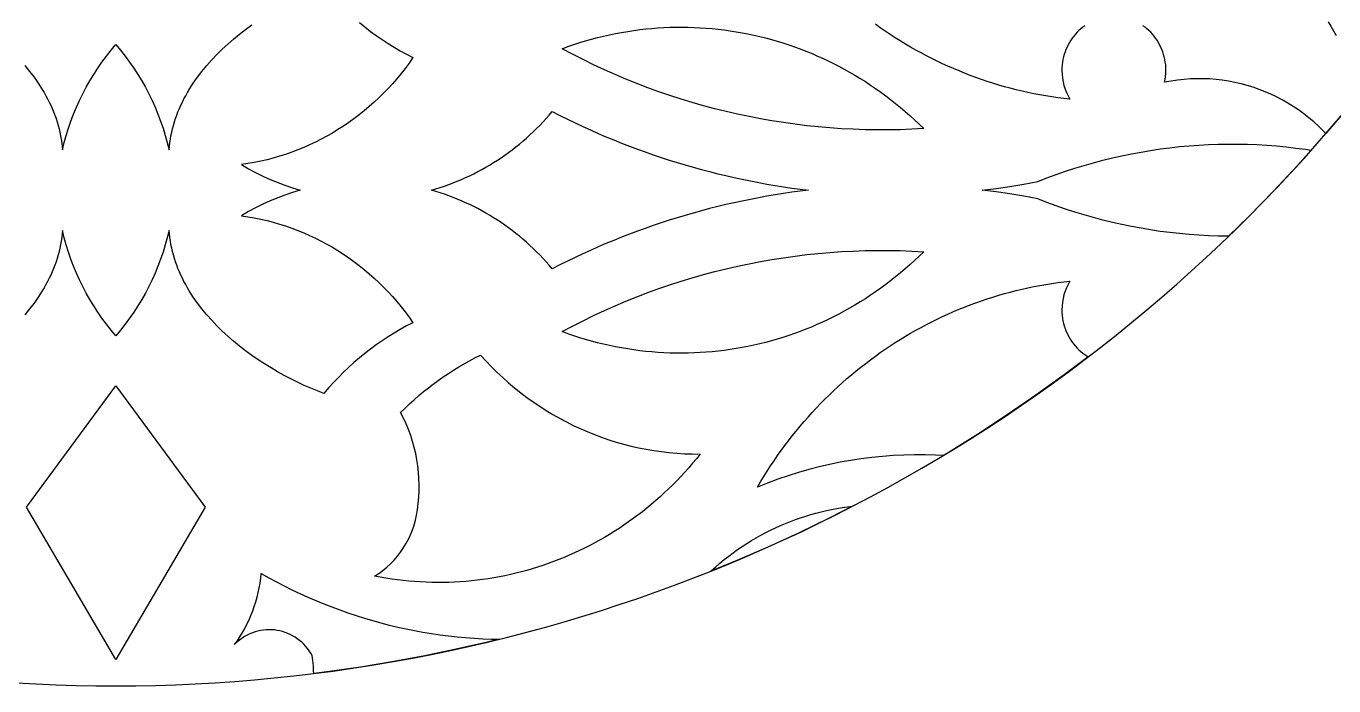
# Model space of a CAD drawing. Extents: x 1908 to 3442, y -299 to 721.
# Drawn here: x 3222.5 to 3283.7, y 142.4 to 173.3 of the extents above; entities that cross this region are included whole.
import ezdxf

# ---------------------------------------------------------------- set-up
doc = ezdxf.new("R2010")
doc.units = 0
doc.layers.add('BITMAP_LAYER', color=18, linetype='CONTINUOUS')

msp = doc.modelspace()

# ---------------------------------------------------------------- linework, layer by layer
at = {"layer": 'BITMAP_LAYER'}
msp.add_lwpolyline([(3226.678, 292.446, 0.414214), (3151.678, 217.446, 0.414214), (3226.678, 142.446, 0.414214), (3301.678, 217.446, 0.414214)], format="xyb", close=True, dxfattribs=at)
for points in [[(3238.075, 173.464), (3238.334, 173.253), (3238.598, 173.048), (3238.867, 172.851), (3239.141, 172.661), (3239.42, 172.478), (3239.703, 172.302), (3239.991, 172.134), (3240.283, 171.973), (3240.579, 171.82), (3240.4, 171.565), (3240.214, 171.315), (3240.023, 171.071), (3239.826, 170.833), (3239.624, 170.6), (3239.416, 170.374), (3239.203, 170.153), (3238.985, 169.939), (3238.762, 169.73), (3238.534, 169.528), (3238.302, 169.333), (3238.065, 169.143), (3237.823, 168.96), (3237.577, 168.784), (3237.327, 168.614), (3237.073, 168.451), (3236.815, 168.294), (3236.553, 168.145), (3236.288, 168.002), (3236.019, 167.867), (3235.746, 167.738), (3235.47, 167.617), (3235.191, 167.503), (3234.909, 167.396), (3234.624, 167.297), (3234.336, 167.205), (3234.046, 167.121), (3233.753, 167.045), (3233.457, 166.976), (3233.16, 166.915), (3232.86, 166.862), (3232.558, 166.817), (3232.886, 166.626), (3233.218, 166.448), (3233.556, 166.281), (3233.898, 166.125), (3234.594, 165.85), (3234.948, 165.73), (3235.305, 165.622), (3234.948, 165.514), (3234.594, 165.394), (3233.898, 165.118), (3233.556, 164.963), (3233.218, 164.796), (3232.886, 164.617), (3232.558, 164.427), (3232.86, 164.382), (3233.16, 164.329), (3233.457, 164.268), (3233.753, 164.199), (3234.046, 164.123), (3234.336, 164.039), (3234.624, 163.947), (3234.909, 163.848), (3235.191, 163.741), (3235.47, 163.627), (3235.746, 163.506), (3236.019, 163.377), (3236.288, 163.242), (3236.553, 163.099), (3236.815, 162.95), (3237.073, 162.793), (3237.327, 162.63), (3237.577, 162.46), (3237.823, 162.284), (3238.065, 162.101), (3238.302, 161.911), (3238.534, 161.716), (3238.762, 161.513), (3238.985, 161.305), (3239.203, 161.091), (3239.416, 160.87), (3239.624, 160.644), (3239.826, 160.411), (3240.023, 160.173), (3240.214, 159.929), (3240.4, 159.679), (3240.579, 159.424), (3240.283, 159.271), (3239.991, 159.11), (3239.703, 158.942), (3239.42, 158.766), (3239.141, 158.583), (3238.867, 158.393), (3238.598, 158.195), (3238.334, 157.991), (3238.075, 157.78), (3237.821, 157.562), (3237.573, 157.337), (3237.33, 157.106), (3237.093, 156.868), (3236.861, 156.624), (3236.636, 156.374), (3236.416, 156.117), (3236.109, 156.234), (3235.799, 156.36), (3235.488, 156.496), (3235.177, 156.641), (3234.865, 156.794), (3234.555, 156.957), (3234.246, 157.128), (3233.94, 157.308), (3233.636, 157.496), (3233.337, 157.692), (3233.042, 157.896), (3232.752, 158.108), (3232.468, 158.328), (3232.191, 158.555), (3231.922, 158.79), (3231.66, 159.032), (3231.407, 159.28), (3231.164, 159.536), (3230.932, 159.798), (3230.71, 160.067), (3230.5, 160.342), (3230.302, 160.623), (3230.118, 160.911), (3230.031, 161.057), (3229.948, 161.204), (3229.868, 161.353), (3229.792, 161.503), (3229.72, 161.654), (3229.652, 161.807), (3229.588, 161.961), (3229.528, 162.117), (3229.472, 162.274), (3229.421, 162.432), (3229.373, 162.591), (3229.331, 162.752), (3229.293, 162.914), (3229.259, 163.077), (3229.231, 163.241), (3229.207, 163.406), (3229.188, 163.573), (3229.174, 163.74), (3229.089, 163.399), (3228.995, 163.061), (3228.89, 162.726), (3228.776, 162.396), (3228.652, 162.07), (3228.518, 161.748), (3228.375, 161.43), (3228.222, 161.118), (3228.061, 160.81), (3227.89, 160.508), (3227.71, 160.211), (3227.521, 159.92), (3227.323, 159.635), (3227.117, 159.356), (3226.902, 159.083), (3226.678, 158.817), (3226.454, 159.083), (3226.239, 159.356), (3226.032, 159.635), (3225.835, 159.92), (3225.646, 160.211), (3225.466, 160.508), (3225.295, 160.81), (3225.133, 161.118), (3224.981, 161.43), (3224.837, 161.748), (3224.704, 162.07), (3224.58, 162.396), (3224.465, 162.726), (3224.361, 163.061), (3224.266, 163.399), (3224.181, 163.74), (3224.168, 163.573), (3224.149, 163.406), (3224.125, 163.241), (3224.096, 163.077), (3224.063, 162.914), (3224.025, 162.752), (3223.982, 162.591), (3223.935, 162.432), (3223.884, 162.274), (3223.828, 162.117), (3223.768, 161.961), (3223.704, 161.807), (3223.635, 161.654), (3223.563, 161.503), (3223.487, 161.353), (3223.408, 161.204), (3223.324, 161.057), (3223.237, 160.911), (3223.053, 160.623), (3222.856, 160.342), (3222.646, 160.067), (3222.424, 159.798)], [(3222.424, 171.446), (3222.646, 171.177), (3222.856, 170.902), (3223.053, 170.621), (3223.237, 170.333), (3223.324, 170.187), (3223.408, 170.04), (3223.487, 169.891), (3223.563, 169.741), (3223.635, 169.59), (3223.704, 169.437), (3223.768, 169.283), (3223.828, 169.127), (3223.884, 168.97), (3223.935, 168.812), (3223.982, 168.653), (3224.025, 168.492), (3224.063, 168.33), (3224.096, 168.167), (3224.125, 168.003), (3224.149, 167.838), (3224.168, 167.671), (3224.181, 167.504), (3224.266, 167.845), (3224.361, 168.183), (3224.465, 168.518), (3224.58, 168.848), (3224.704, 169.174), (3224.837, 169.496), (3224.981, 169.814), (3225.133, 170.126), (3225.295, 170.434), (3225.466, 170.736), (3225.646, 171.033), (3225.835, 171.324), (3226.032, 171.609), (3226.239, 171.888), (3226.454, 172.161), (3226.678, 172.427), (3226.902, 172.161), (3227.117, 171.888), (3227.323, 171.609), (3227.521, 171.324), (3227.71, 171.033), (3227.89, 170.736), (3228.061, 170.434), (3228.222, 170.126), (3228.375, 169.814), (3228.518, 169.496), (3228.652, 169.174), (3228.776, 168.848), (3228.89, 168.518), (3228.995, 168.183), (3229.089, 167.845), (3229.174, 167.504), (3229.188, 167.671), (3229.207, 167.838), (3229.231, 168.003), (3229.259, 168.167), (3229.293, 168.33), (3229.331, 168.492), (3229.373, 168.653), (3229.421, 168.812), (3229.472, 168.97), (3229.528, 169.127), (3229.588, 169.283), (3229.652, 169.437), (3229.72, 169.59), (3229.792, 169.741), (3229.868, 169.891), (3229.948, 170.04), (3230.031, 170.187), (3230.118, 170.333), (3230.302, 170.621), (3230.5, 170.902), (3230.71, 171.177), (3230.932, 171.446), (3231.164, 171.708), (3231.407, 171.964), (3231.66, 172.212), (3231.922, 172.454), (3232.191, 172.689), (3232.468, 172.916), (3232.752, 173.135), (3233.042, 173.348)], [(3272.019, 173.31), (3271.923, 173.24), (3271.831, 173.165), (3271.743, 173.086), (3271.659, 173.002), (3271.578, 172.915), (3271.501, 172.823), (3271.429, 172.728), (3271.361, 172.629), (3271.298, 172.527), (3271.239, 172.421), (3271.186, 172.313), (3271.137, 172.201), (3271.093, 172.087), (3271.055, 171.969), (3271.022, 171.85), (3270.995, 171.728), (3270.974, 171.604), (3270.958, 171.477), (3270.949, 171.349), (3270.945, 171.22), (3270.952, 171.041), (3270.97, 170.863), (3271, 170.688), (3271.042, 170.517), (3271.095, 170.348), (3271.16, 170.184), (3271.236, 170.026), (3271.322, 169.873), (3271.038, 169.905), (3270.755, 169.942), (3270.473, 169.983), (3270.192, 170.028), (3269.912, 170.078), (3269.634, 170.131), (3269.356, 170.189), (3269.08, 170.251), (3268.805, 170.316), (3268.531, 170.386), (3268.259, 170.46), (3267.988, 170.538), (3267.718, 170.62), (3267.45, 170.706), (3267.183, 170.796), (3266.918, 170.89), (3266.654, 170.987), (3266.392, 171.089), (3266.132, 171.194), (3265.873, 171.303), (3265.616, 171.416), (3265.361, 171.533), (3265.107, 171.653), (3264.855, 171.778), (3264.606, 171.905), (3264.358, 172.037), (3264.112, 172.172), (3263.867, 172.311), (3263.625, 172.453), (3263.385, 172.599), (3263.147, 172.749), (3262.911, 172.902), (3262.678, 173.058), (3262.446, 173.218), (3262.217, 173.381)], [(3284.125, 169.23), (3283.298, 168.266), (3283.172, 168.398), (3282.953, 168.611), (3282.728, 168.815), (3282.497, 169.009), (3282.26, 169.195), (3282.017, 169.371), (3281.768, 169.538), (3281.514, 169.695), (3281.255, 169.843), (3280.992, 169.981), (3280.724, 170.109), (3280.452, 170.227), (3280.176, 170.335), (3279.896, 170.433), (3279.613, 170.52), (3279.327, 170.597), (3279.038, 170.663), (3278.747, 170.719), (3278.453, 170.764), (3278.158, 170.798), (3277.861, 170.821), (3277.562, 170.833), (3277.262, 170.834), (3276.961, 170.823), (3276.66, 170.801), (3276.358, 170.768), (3276.056, 170.723), (3275.755, 170.665), (3275.781, 170.8), (3275.799, 170.937), (3275.811, 171.077), (3275.814, 171.22), (3275.811, 171.349), (3275.802, 171.477), (3275.786, 171.604), (3275.765, 171.728), (3275.738, 171.85), (3275.705, 171.969), (3275.667, 172.087), (3275.623, 172.201), (3275.574, 172.313), (3275.521, 172.421), (3275.462, 172.527), (3275.399, 172.629), (3275.331, 172.728), (3275.258, 172.823), (3275.182, 172.915), (3275.101, 173.002), (3275.017, 173.086), (3274.928, 173.165), (3274.837, 173.24), (3274.741, 173.31)], [(3283.403, 173.493), (3283.534, 173.283), (3283.661, 173.07), (3283.785, 172.855)]]:
    msp.add_lwpolyline(points, dxfattribs=at)
for points in [[(3253.458, 173.241), (3253.741, 173.232), (3254.023, 173.218), (3254.304, 173.2), (3254.585, 173.176), (3254.866, 173.147), (3255.145, 173.114), (3255.425, 173.075), (3255.703, 173.032), (3255.98, 172.983), (3256.257, 172.93), (3256.533, 172.872), (3256.808, 172.808), (3257.081, 172.74), (3257.354, 172.667), (3257.625, 172.589), (3257.895, 172.507), (3258.164, 172.419), (3258.431, 172.327), (3258.697, 172.23), (3258.961, 172.128), (3259.224, 172.022), (3259.485, 171.91), (3259.745, 171.794), (3260.003, 171.673), (3260.258, 171.548), (3260.512, 171.418), (3260.764, 171.283), (3261.014, 171.143), (3261.262, 170.999), (3261.508, 170.85), (3261.752, 170.697), (3261.993, 170.538), (3262.232, 170.376), (3262.468, 170.208), (3262.702, 170.037), (3262.934, 169.86), (3263.163, 169.679), (3263.389, 169.494), (3263.613, 169.304), (3263.834, 169.109), (3264.052, 168.91), (3264.267, 168.707), (3264.479, 168.499), (3263.929, 168.469), (3263.38, 168.449), (3262.831, 168.439), (3262.282, 168.439), (3261.734, 168.448), (3261.186, 168.467), (3260.639, 168.495), (3260.093, 168.533), (3259.549, 168.58), (3259.005, 168.637), (3258.462, 168.703), (3257.921, 168.779), (3257.381, 168.864), (3256.843, 168.958), (3256.307, 169.062), (3255.772, 169.175), (3255.239, 169.298), (3254.709, 169.429), (3254.18, 169.57), (3253.654, 169.721), (3253.13, 169.88), (3252.608, 170.049), (3252.089, 170.226), (3251.573, 170.413), (3251.06, 170.609), (3250.549, 170.814), (3250.042, 171.029), (3249.538, 171.252), (3249.037, 171.484), (3248.54, 171.725), (3248.046, 171.975), (3247.556, 172.234), (3247.831, 172.335), (3248.108, 172.43), (3248.385, 172.519), (3248.663, 172.604), (3248.942, 172.683), (3249.222, 172.756), (3249.502, 172.825), (3249.783, 172.888), (3250.065, 172.946), (3250.346, 172.999), (3250.629, 173.047), (3250.911, 173.089), (3251.194, 173.127), (3251.477, 173.159), (3251.76, 173.186), (3252.043, 173.208), (3252.327, 173.225), (3252.61, 173.236), (3252.893, 173.243), (3253.176, 173.244)], [(3247.457, 169.118), (3247.812, 168.942), (3248.169, 168.77), (3248.528, 168.602), (3248.888, 168.438), (3249.25, 168.279), (3249.613, 168.123), (3249.978, 167.972), (3250.344, 167.825), (3250.712, 167.682), (3251.081, 167.544), (3251.452, 167.409), (3251.823, 167.279), (3252.196, 167.153), (3252.571, 167.032), (3252.946, 166.914), (3253.323, 166.801), (3253.701, 166.692), (3254.08, 166.588), (3254.46, 166.487), (3254.841, 166.391), (3255.223, 166.3), (3255.606, 166.212), (3255.99, 166.129), (3256.375, 166.051), (3256.76, 165.976), (3257.147, 165.906), (3257.534, 165.841), (3257.922, 165.78), (3258.311, 165.723), (3258.701, 165.67), (3259.091, 165.622), (3258.701, 165.574), (3258.311, 165.521), (3257.922, 165.464), (3257.534, 165.403), (3257.147, 165.338), (3256.76, 165.268), (3256.375, 165.193), (3255.99, 165.115), (3255.606, 165.032), (3255.223, 164.944), (3254.841, 164.853), (3254.46, 164.757), (3254.08, 164.656), (3253.701, 164.552), (3253.323, 164.443), (3252.946, 164.33), (3252.571, 164.212), (3252.196, 164.091), (3251.823, 163.965), (3251.452, 163.835), (3251.081, 163.7), (3250.712, 163.562), (3250.344, 163.419), (3249.978, 163.272), (3249.613, 163.121), (3249.25, 162.965), (3248.888, 162.806), (3248.528, 162.642), (3248.169, 162.474), (3247.812, 162.302), (3247.457, 162.126), (3247.103, 161.946), (3246.961, 162.112), (3246.816, 162.275), (3246.668, 162.434), (3246.518, 162.591), (3246.365, 162.745), (3246.21, 162.895), (3246.052, 163.042), (3245.892, 163.186), (3245.73, 163.327), (3245.565, 163.465), (3245.398, 163.599), (3245.229, 163.73), (3245.057, 163.858), (3244.884, 163.982), (3244.708, 164.103), (3244.531, 164.221), (3244.351, 164.335), (3244.17, 164.446), (3243.987, 164.553), (3243.802, 164.657), (3243.615, 164.757), (3243.426, 164.854), (3243.236, 164.947), (3243.044, 165.037), (3242.851, 165.123), (3242.656, 165.205), (3242.46, 165.284), (3242.262, 165.359), (3242.062, 165.43), (3241.862, 165.498), (3241.66, 165.562), (3241.457, 165.622), (3241.66, 165.682), (3241.862, 165.746), (3242.062, 165.814), (3242.262, 165.885), (3242.46, 165.96), (3242.656, 166.039), (3242.851, 166.121), (3243.044, 166.207), (3243.236, 166.297), (3243.426, 166.39), (3243.615, 166.487), (3243.802, 166.587), (3243.987, 166.691), (3244.17, 166.798), (3244.351, 166.909), (3244.531, 167.023), (3244.708, 167.141), (3244.884, 167.262), (3245.057, 167.386), (3245.229, 167.514), (3245.398, 167.645), (3245.565, 167.779), (3245.73, 167.917), (3245.892, 168.058), (3246.052, 168.202), (3246.21, 168.349), (3246.365, 168.499), (3246.518, 168.653), (3246.668, 168.81), (3246.816, 168.969), (3246.961, 169.132), (3247.103, 169.298)], [(3279.172, 167.778), (3279.626, 167.768), (3280.081, 167.75), (3280.535, 167.724), (3280.99, 167.688), (3281.444, 167.645), (3281.897, 167.593), (3282.35, 167.532), (3282.614, 167.491), (3281.972, 166.775), (3280.854, 165.582), (3279.711, 164.413), (3278.742, 163.465), (3278.717, 163.465), (3278.263, 163.473), (3277.809, 163.489), (3277.355, 163.513), (3276.902, 163.546), (3276.45, 163.588), (3275.999, 163.638), (3275.548, 163.696), (3275.098, 163.763), (3274.65, 163.838), (3274.203, 163.921), (3273.757, 164.013), (3273.312, 164.113), (3272.869, 164.222), (3272.427, 164.339), (3271.988, 164.464), (3271.55, 164.598), (3271.114, 164.74), (3270.68, 164.89), (3270.249, 165.048), (3269.819, 165.215), (3269.169, 165.336), (3268.517, 165.444), (3267.864, 165.539), (3267.209, 165.622), (3267.864, 165.705), (3268.517, 165.8), (3269.169, 165.908), (3269.819, 166.029), (3270.249, 166.195), (3270.68, 166.354), (3271.114, 166.504), (3271.55, 166.646), (3271.988, 166.78), (3272.427, 166.905), (3272.869, 167.022), (3273.312, 167.131), (3273.757, 167.231), (3274.203, 167.323), (3274.65, 167.406), (3275.098, 167.481), (3275.548, 167.548), (3275.999, 167.606), (3276.45, 167.656), (3276.902, 167.698), (3277.355, 167.731), (3277.809, 167.755), (3278.263, 167.771), (3278.717, 167.779)], [(3262.831, 162.805), (3263.38, 162.795), (3263.929, 162.775), (3264.479, 162.745), (3264.267, 162.537), (3264.052, 162.334), (3263.834, 162.135), (3263.613, 161.94), (3263.389, 161.75), (3263.163, 161.565), (3262.934, 161.384), (3262.702, 161.207), (3262.468, 161.036), (3262.232, 160.868), (3261.993, 160.706), (3261.752, 160.547), (3261.508, 160.394), (3261.262, 160.245), (3261.014, 160.101), (3260.764, 159.961), (3260.512, 159.826), (3260.258, 159.696), (3260.003, 159.571), (3259.745, 159.45), (3259.485, 159.334), (3259.224, 159.222), (3258.961, 159.116), (3258.697, 159.014), (3258.431, 158.917), (3258.164, 158.825), (3257.895, 158.737), (3257.625, 158.654), (3257.354, 158.577), (3257.081, 158.504), (3256.808, 158.436), (3256.533, 158.372), (3256.257, 158.314), (3255.98, 158.261), (3255.703, 158.212), (3255.425, 158.169), (3255.145, 158.13), (3254.866, 158.096), (3254.585, 158.068), (3254.304, 158.044), (3254.023, 158.025), (3253.741, 158.012), (3253.458, 158.003), (3253.176, 158), (3252.893, 158.001), (3252.61, 158.008), (3252.327, 158.019), (3252.043, 158.036), (3251.76, 158.058), (3251.477, 158.085), (3251.194, 158.117), (3250.911, 158.154), (3250.629, 158.197), (3250.346, 158.245), (3250.065, 158.298), (3249.783, 158.356), (3249.502, 158.419), (3249.222, 158.487), (3248.942, 158.561), (3248.663, 158.64), (3248.385, 158.725), (3248.108, 158.814), (3247.831, 158.909), (3247.556, 159.01), (3248.046, 159.269), (3248.54, 159.519), (3249.037, 159.76), (3249.538, 159.992), (3250.042, 160.215), (3250.549, 160.429), (3251.06, 160.635), (3251.573, 160.831), (3252.089, 161.017), (3252.608, 161.195), (3253.13, 161.364), (3253.654, 161.523), (3254.18, 161.674), (3254.709, 161.815), (3255.239, 161.946), (3255.772, 162.069), (3256.307, 162.182), (3256.843, 162.286), (3257.381, 162.38), (3257.921, 162.465), (3258.462, 162.541), (3259.005, 162.607), (3259.549, 162.664), (3260.093, 162.711), (3260.639, 162.749), (3261.186, 162.777), (3261.734, 162.796), (3262.282, 162.805)], [(3271.236, 161.218), (3271.16, 161.059), (3271.095, 160.896), (3271.042, 160.727), (3271, 160.555), (3270.97, 160.38), (3270.952, 160.203), (3270.945, 160.024), (3270.949, 159.894), (3270.958, 159.766), (3270.974, 159.64), (3270.995, 159.516), (3271.022, 159.394), (3271.055, 159.274), (3271.093, 159.157), (3271.137, 159.043), (3271.186, 158.931), (3271.239, 158.822), (3271.298, 158.717), (3271.361, 158.615), (3271.429, 158.516), (3271.501, 158.421), (3271.578, 158.329), (3271.659, 158.241), (3271.743, 158.158), (3271.831, 158.079), (3271.923, 158.004), (3272.019, 157.934), (3272.118, 157.868), (3272.182, 157.83), (3271.051, 156.981), (3269.731, 156.034), (3268.393, 155.118), (3267.04, 154.233), (3265.67, 153.379), (3265.384, 153.209), (3265.04, 153.228), (3264.542, 153.242), (3264.043, 153.244), (3263.545, 153.232), (3263.047, 153.208), (3262.549, 153.172), (3262.052, 153.122), (3261.556, 153.06), (3261.062, 152.985), (3260.569, 152.897), (3260.077, 152.797), (3259.587, 152.684), (3259.1, 152.558), (3258.615, 152.419), (3258.132, 152.267), (3257.652, 152.103), (3257.176, 151.926), (3256.702, 151.736), (3256.851, 151.988), (3257.003, 152.238), (3257.158, 152.485), (3257.316, 152.73), (3257.478, 152.971), (3257.642, 153.21), (3257.81, 153.446), (3257.981, 153.679), (3258.155, 153.909), (3258.332, 154.136), (3258.512, 154.36), (3258.695, 154.581), (3258.881, 154.8), (3259.069, 155.015), (3259.261, 155.227), (3259.455, 155.436), (3259.652, 155.642), (3259.852, 155.845), (3260.054, 156.044), (3260.259, 156.241), (3260.467, 156.434), (3260.677, 156.624), (3260.89, 156.811), (3261.105, 156.995), (3261.322, 157.175), (3261.543, 157.352), (3261.765, 157.525), (3261.99, 157.696), (3262.217, 157.862), (3262.446, 158.026), (3262.678, 158.186), (3262.911, 158.342), (3263.147, 158.495), (3263.385, 158.645), (3263.625, 158.791), (3263.867, 158.933), (3264.112, 159.072), (3264.358, 159.207), (3264.606, 159.338), (3264.855, 159.466), (3265.107, 159.59), (3265.361, 159.711), (3265.616, 159.828), (3265.873, 159.941), (3266.132, 160.05), (3266.392, 160.155), (3266.654, 160.257), (3266.918, 160.354), (3267.183, 160.448), (3267.45, 160.538), (3267.718, 160.624), (3267.988, 160.706), (3268.259, 160.784), (3268.531, 160.858), (3268.805, 160.927), (3269.08, 160.993), (3269.356, 161.055), (3269.634, 161.113), (3269.912, 161.166), (3270.192, 161.216), (3270.473, 161.261), (3270.755, 161.302), (3271.038, 161.339), (3271.322, 161.371)], [(3243.992, 157.635), (3244.25, 157.368), (3244.513, 157.108), (3244.782, 156.857), (3245.057, 156.613), (3245.338, 156.378), (3245.624, 156.15), (3245.915, 155.93), (3246.211, 155.719), (3246.511, 155.516), (3246.817, 155.321), (3247.127, 155.134), (3247.441, 154.956), (3247.76, 154.787), (3248.082, 154.626), (3248.409, 154.474), (3248.739, 154.331), (3249.073, 154.196), (3249.41, 154.07), (3249.75, 153.954), (3250.093, 153.846), (3250.439, 153.748), (3250.787, 153.658), (3251.139, 153.579), (3251.492, 153.508), (3251.848, 153.447), (3252.206, 153.395), (3252.565, 153.353), (3252.926, 153.321), (3253.289, 153.298), (3253.653, 153.286), (3254.018, 153.283), (3253.844, 153.066), (3253.667, 152.853), (3253.487, 152.644), (3253.304, 152.438), (3253.118, 152.236), (3252.928, 152.038), (3252.736, 151.844), (3252.542, 151.653), (3252.344, 151.466), (3252.144, 151.283), (3251.941, 151.104), (3251.735, 150.928), (3251.527, 150.757), (3251.317, 150.589), (3251.104, 150.425), (3250.888, 150.265), (3250.671, 150.109), (3250.451, 149.957), (3250.229, 149.809), (3250.004, 149.665), (3249.778, 149.525), (3249.549, 149.388), (3249.318, 149.256), (3249.086, 149.129), (3248.851, 149.005), (3248.615, 148.885), (3248.377, 148.769), (3248.137, 148.658), (3247.896, 148.55), (3247.652, 148.447), (3247.408, 148.348), (3247.161, 148.254), (3246.913, 148.163), (3246.664, 148.077), (3246.414, 147.995), (3246.162, 147.918), (3245.908, 147.845), (3245.654, 147.776), (3245.398, 147.711), (3245.142, 147.651), (3244.884, 147.595), (3244.625, 147.544), (3244.365, 147.497), (3244.105, 147.455), (3243.843, 147.417), (3243.581, 147.384), (3243.318, 147.355), (3243.054, 147.33), (3242.79, 147.311), (3242.525, 147.296), (3242.259, 147.285), (3241.993, 147.279), (3241.727, 147.278), (3241.46, 147.281), (3241.193, 147.289), (3240.926, 147.302), (3240.659, 147.32), (3240.391, 147.342), (3240.123, 147.369), (3239.855, 147.401), (3239.587, 147.437), (3239.32, 147.479), (3239.052, 147.525), (3238.784, 147.576), (3238.985, 147.705), (3239.177, 147.845), (3239.36, 147.996), (3239.534, 148.156), (3239.698, 148.326), (3239.853, 148.504), (3239.997, 148.691), (3240.131, 148.886), (3240.255, 149.088), (3240.367, 149.298), (3240.467, 149.514), (3240.556, 149.736), (3240.634, 149.963), (3240.698, 150.196), (3240.75, 150.433), (3240.789, 150.674), (3240.828, 150.968), (3240.854, 151.262), (3240.868, 151.556), (3240.871, 151.85), (3240.862, 152.144), (3240.841, 152.436), (3240.809, 152.727), (3240.765, 153.016), (3240.71, 153.304), (3240.643, 153.588), (3240.565, 153.87), (3240.476, 154.149), (3240.375, 154.424), (3240.264, 154.695), (3240.141, 154.962), (3240.007, 155.224), (3240.214, 155.429), (3240.424, 155.629), (3240.639, 155.824), (3240.857, 156.015), (3241.079, 156.201), (3241.304, 156.382), (3241.533, 156.558), (3241.766, 156.729), (3242.002, 156.894), (3242.241, 157.055), (3242.483, 157.211), (3242.729, 157.361), (3242.977, 157.506), (3243.229, 157.646), (3243.484, 157.78), (3243.741, 157.909)], [(3230.853, 150.794), (3226.678, 143.683), (3222.502, 150.794), (3226.678, 156.47)], [(3260.058, 150.284), (3258.627, 149.592), (3257.187, 148.932), (3255.74, 148.306), (3254.517, 147.807), (3254.551, 147.839), (3254.748, 148.014), (3254.948, 148.184), (3255.15, 148.35), (3255.356, 148.51), (3255.564, 148.665), (3255.775, 148.815), (3255.988, 148.96), (3256.204, 149.1), (3256.423, 149.235), (3256.643, 149.365), (3256.866, 149.489), (3257.091, 149.609), (3257.318, 149.723), (3257.547, 149.832), (3257.778, 149.937), (3258.011, 150.035), (3258.245, 150.129), (3258.481, 150.218), (3258.719, 150.301), (3258.958, 150.379), (3259.199, 150.452), (3259.44, 150.519), (3259.683, 150.581), (3259.927, 150.638), (3260.172, 150.69), (3260.418, 150.736), (3260.665, 150.777), (3260.913, 150.813), (3261.151, 150.842)], [(3233.837, 147.502), (3234.196, 147.307), (3234.558, 147.12), (3234.922, 146.938), (3235.289, 146.764), (3235.659, 146.596), (3236.031, 146.435), (3236.405, 146.28), (3236.782, 146.133), (3237.161, 145.992), (3237.542, 145.858), (3237.925, 145.73), (3238.31, 145.61), (3238.696, 145.496), (3239.085, 145.389), (3239.475, 145.289), (3239.867, 145.196), (3240.26, 145.11), (3240.655, 145.03), (3241.051, 144.958), (3241.448, 144.893), (3241.847, 144.835), (3242.246, 144.783), (3242.647, 144.739), (3243.048, 144.702), (3243.45, 144.672), (3243.853, 144.649), (3244.257, 144.633), (3244.609, 144.625), (3244, 144.474), (3242.528, 144.14), (3241.059, 143.838), (3239.592, 143.567), (3238.13, 143.326), (3236.673, 143.115), (3235.938, 143.024), (3235.935, 143.15), (3235.921, 143.387), (3235.898, 143.625), (3235.867, 143.863), (3235.799, 143.979), (3235.725, 144.09), (3235.646, 144.196), (3235.561, 144.296), (3235.47, 144.392), (3235.375, 144.481), (3235.276, 144.565), (3235.172, 144.643), (3235.064, 144.715), (3234.953, 144.781), (3234.838, 144.84), (3234.721, 144.894), (3234.6, 144.94), (3234.478, 144.98), (3234.353, 145.012), (3234.227, 145.038), (3234.1, 145.057), (3233.971, 145.068), (3233.842, 145.072), (3233.712, 145.068), (3233.582, 145.056), (3233.452, 145.037), (3233.323, 145.009), (3233.195, 144.973), (3233.068, 144.929), (3232.942, 144.876), (3232.818, 144.815), (3232.696, 144.745), (3232.577, 144.666), (3232.46, 144.577), (3232.347, 144.48), (3232.236, 144.373), (3232.366, 144.557), (3232.488, 144.744), (3232.604, 144.936), (3232.713, 145.132), (3232.816, 145.331), (3232.912, 145.534), (3233.001, 145.739), (3233.083, 145.948), (3233.158, 146.159), (3233.226, 146.374), (3233.287, 146.59), (3233.34, 146.809), (3233.387, 147.03), (3233.426, 147.252), (3233.457, 147.477), (3233.481, 147.703)]]:
    msp.add_lwpolyline(points, close=True, dxfattribs=at)

doc.saveas('drawing.dxf')
